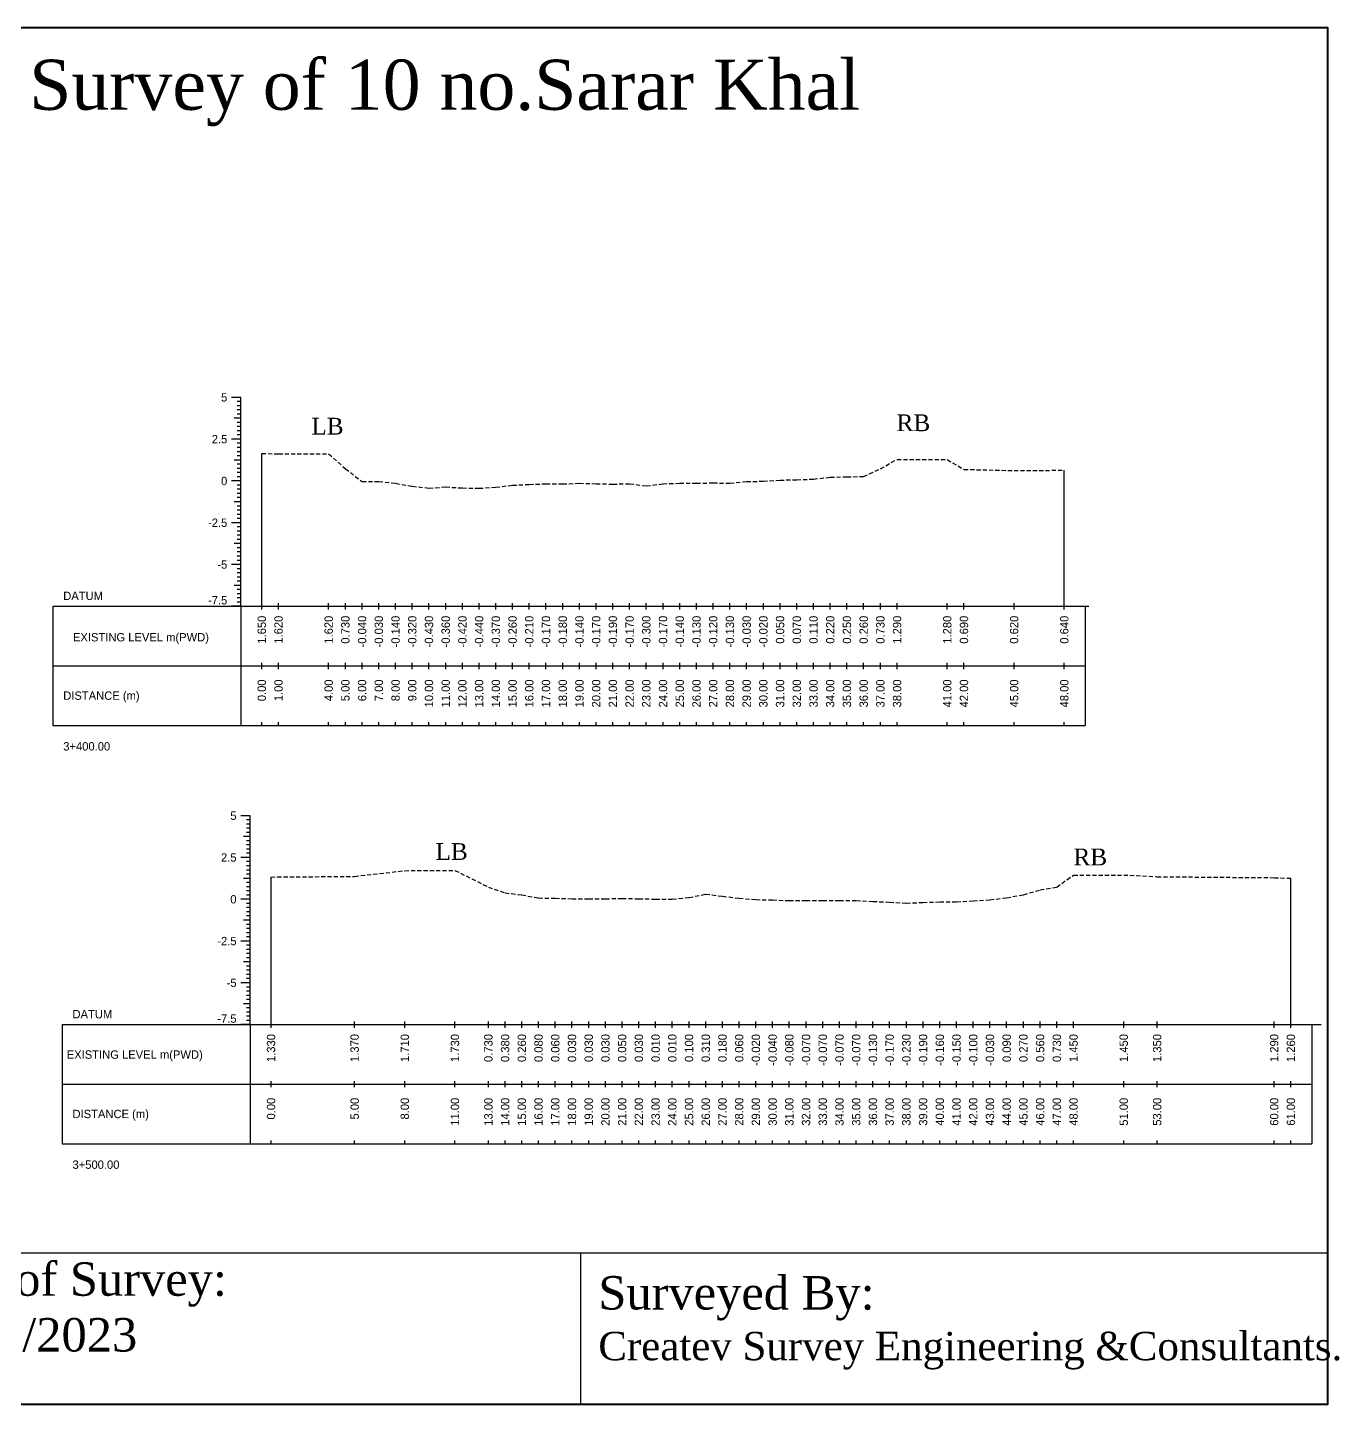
# Model space of a CAD drawing. Header units: inches. Extents: x 4752 to 6808, y -1487 to -426.
# Drawn here: x 6318.7 to 6397.1, y -1112.8 to -1030.5 of the extents above; entities that cross this region are included whole.
import ezdxf
from ezdxf.enums import TextEntityAlignment as Align

# ---------------------------------------------------------------- set-up
doc = ezdxf.new("R2010")
doc.units = ezdxf.units.IN
doc.header["$MEASUREMENT"] = 0
doc.linetypes.add('HIDDEN', pattern=[0.375, 0.25, -0.125])
doc.layers.add('CS_Drawing', color=7, linetype='Continuous')
doc.layers.add('GL', color=3, linetype='HIDDEN')
doc.styles.add('romans', font='romans.shx')

msp = doc.modelspace()

# ---------------------------------------------------------------- linework, layer by layer
at = {"color": 4, "lineweight": 40}
msp.add_lwpolyline([(6246.082, -1030.475), (6396.423, -1030.475), (6396.423, -1112.844), (6246.082, -1112.844)], close=True, dxfattribs=at)
for points in [[(6396.423, -1030.475), (6396.423, -1112.844)], [(6246.082, -1103.767), (6396.423, -1103.767)], [(6351.731, -1103.767), (6351.731, -1112.844)]]:
    msp.add_lwpolyline(points)
at = {"layer": 'CS_Drawing'}
for p, q in [((6331.424, -1052.598), (6330.862, -1052.598)), ((6331.424, -1052.598), (6331.031, -1052.598)), ((6331.424, -1052.598), (6331.199, -1052.598)), ((6331.424, -1065.098), (6331.424, -1052.598)), ((6331.424, -1052.848), (6331.199, -1052.848)), ((6331.424, -1053.098), (6331.199, -1053.098)), ((6331.424, -1053.348), (6331.199, -1053.348)), ((6331.424, -1053.848), (6331.031, -1053.848)), ((6331.424, -1053.598), (6331.199, -1053.598)), ((6331.424, -1053.848), (6331.199, -1053.848)), ((6331.424, -1054.098), (6331.199, -1054.098)), ((6331.424, -1055.098), (6330.862, -1055.098)), ((6331.424, -1055.098), (6331.031, -1055.098)), ((6331.424, -1054.348), (6331.199, -1054.348)), ((6331.424, -1054.598), (6331.199, -1054.598)), ((6331.424, -1054.848), (6331.199, -1054.848)), ((6331.424, -1055.098), (6331.199, -1055.098)), ((6331.424, -1055.348), (6331.199, -1055.348)), ((6331.424, -1055.598), (6331.199, -1055.598)), ((6331.424, -1055.848), (6331.199, -1055.848)), ((6332.674, -1065.098), (6332.674, -1055.948)), ((6331.424, -1056.348), (6331.031, -1056.348)), ((6331.424, -1056.098), (6331.199, -1056.098)), ((6331.424, -1056.348), (6331.199, -1056.348)), ((6331.424, -1056.598), (6331.199, -1056.598)), ((6331.424, -1057.598), (6330.862, -1057.598)), ((6331.424, -1057.598), (6331.031, -1057.598)), ((6331.424, -1056.848), (6331.199, -1056.848)), ((6331.424, -1057.098), (6331.199, -1057.098)), ((6331.424, -1057.348), (6331.199, -1057.348)), ((6331.424, -1057.598), (6331.199, -1057.598)), ((6380.674, -1065.098), (6380.674, -1056.958)), ((6331.424, -1057.848), (6331.199, -1057.848)), ((6331.424, -1058.098), (6331.199, -1058.098)), ((6331.424, -1058.348), (6331.199, -1058.348)), ((6331.424, -1058.848), (6331.031, -1058.848)), ((6331.424, -1058.598), (6331.199, -1058.598)), ((6331.424, -1058.848), (6331.199, -1058.848)), ((6331.424, -1059.098), (6331.199, -1059.098)), ((6331.424, -1059.348), (6331.199, -1059.348)), ((6331.424, -1059.598), (6331.199, -1059.598)), ((6331.424, -1059.848), (6331.199, -1059.848)), ((6331.424, -1060.098), (6330.862, -1060.098)), ((6331.424, -1060.098), (6331.031, -1060.098)), ((6331.424, -1060.098), (6331.199, -1060.098)), ((6331.424, -1060.348), (6331.199, -1060.348)), ((6331.424, -1060.598), (6331.199, -1060.598)), ((6331.424, -1060.848), (6331.199, -1060.848)), ((6331.424, -1061.348), (6331.031, -1061.348)), ((6331.424, -1061.098), (6331.199, -1061.098)), ((6331.424, -1061.348), (6331.199, -1061.348)), ((6331.424, -1061.598), (6331.199, -1061.598)), ((6331.424, -1061.848), (6331.199, -1061.848)), ((6331.424, -1062.098), (6331.199, -1062.098)), ((6331.424, -1062.348), (6331.199, -1062.348)), ((6331.424, -1062.598), (6330.862, -1062.598)), ((6331.424, -1062.598), (6331.031, -1062.598)), ((6331.424, -1062.598), (6331.199, -1062.598)), ((6331.424, -1062.848), (6331.199, -1062.848)), ((6331.424, -1063.098), (6331.199, -1063.098)), ((6331.424, -1063.348), (6331.199, -1063.348)), ((6331.424, -1063.848), (6331.031, -1063.848)), ((6331.424, -1063.598), (6331.199, -1063.598)), ((6331.424, -1063.848), (6331.199, -1063.848)), ((6331.424, -1064.098), (6331.199, -1064.098)), ((6331.424, -1064.348), (6331.199, -1064.348)), ((6331.424, -1064.598), (6331.199, -1064.598)), ((6331.424, -1064.848), (6331.199, -1064.848)), ((6332.674, -1065.285), (6332.674, -1064.91)), ((6333.674, -1065.285), (6333.674, -1064.91)), ((6336.674, -1065.285), (6336.674, -1064.91)), ((6337.674, -1065.285), (6337.674, -1064.91)), ((6338.674, -1065.285), (6338.674, -1064.91)), ((6339.674, -1065.285), (6339.674, -1064.91)), ((6340.674, -1065.285), (6340.674, -1064.91)), ((6341.674, -1065.285), (6341.674, -1064.91)), ((6342.674, -1065.285), (6342.674, -1064.91)), ((6343.674, -1065.285), (6343.674, -1064.91)), ((6344.674, -1065.285), (6344.674, -1064.91)), ((6345.674, -1065.285), (6345.674, -1064.91)), ((6346.674, -1065.285), (6346.674, -1064.91)), ((6347.674, -1065.285), (6347.674, -1064.91)), ((6348.674, -1065.285), (6348.674, -1064.91)), ((6349.674, -1065.285), (6349.674, -1064.91)), ((6350.674, -1065.285), (6350.674, -1064.91)), ((6351.674, -1065.285), (6351.674, -1064.91)), ((6352.674, -1065.285), (6352.674, -1064.91)), ((6353.674, -1065.285), (6353.674, -1064.91)), ((6354.674, -1065.285), (6354.674, -1064.91)), ((6355.674, -1065.285), (6355.674, -1064.91)), ((6356.674, -1065.285), (6356.674, -1064.91)), ((6357.674, -1065.285), (6357.674, -1064.91)), ((6358.674, -1065.285), (6358.674, -1064.91)), ((6359.674, -1065.285), (6359.674, -1064.91)), ((6360.674, -1065.285), (6360.674, -1064.91)), ((6361.674, -1065.285), (6361.674, -1064.91)), ((6362.674, -1065.285), (6362.674, -1064.91)), ((6363.674, -1065.285), (6363.674, -1064.91)), ((6364.674, -1065.285), (6364.674, -1064.91)), ((6365.674, -1065.285), (6365.674, -1064.91)), ((6366.674, -1065.285), (6366.674, -1064.91)), ((6367.674, -1065.285), (6367.674, -1064.91)), ((6368.674, -1065.285), (6368.674, -1064.91)), ((6369.674, -1065.285), (6369.674, -1064.91)), ((6370.674, -1065.285), (6370.674, -1064.91)), ((6373.674, -1065.285), (6373.674, -1064.91)), ((6374.674, -1065.285), (6374.674, -1064.91)), ((6377.674, -1065.285), (6377.674, -1064.91)), ((6380.674, -1065.285), (6380.674, -1064.91)), ((6320.174, -1065.098), (6331.424, -1065.098)), ((6320.174, -1065.098), (6320.174, -1072.223)), ((6331.424, -1065.098), (6330.862, -1065.098)), ((6331.424, -1065.098), (6331.031, -1065.098)), ((6331.424, -1065.098), (6331.199, -1065.098)), ((6331.424, -1065.098), (6381.924, -1065.098)), ((6331.424, -1065.098), (6331.424, -1072.223)), ((6381.924, -1065.098), (6382.149, -1065.098)), ((6381.924, -1065.098), (6381.924, -1072.223)), ((6320.174, -1068.66), (6331.424, -1068.66)), ((6331.424, -1068.66), (6381.924, -1068.66)), ((6331.424, -1068.66), (6381.924, -1068.66)), ((6332.674, -1068.848), (6332.674, -1068.473)), ((6333.674, -1068.848), (6333.674, -1068.473)), ((6336.674, -1068.848), (6336.674, -1068.473)), ((6337.674, -1068.848), (6337.674, -1068.473)), ((6338.674, -1068.848), (6338.674, -1068.473)), ((6339.674, -1068.848), (6339.674, -1068.473)), ((6340.674, -1068.848), (6340.674, -1068.473)), ((6341.674, -1068.848), (6341.674, -1068.473)), ((6342.674, -1068.848), (6342.674, -1068.473)), ((6343.674, -1068.848), (6343.674, -1068.473)), ((6344.674, -1068.848), (6344.674, -1068.473)), ((6345.674, -1068.848), (6345.674, -1068.473)), ((6346.674, -1068.848), (6346.674, -1068.473)), ((6347.674, -1068.848), (6347.674, -1068.473)), ((6348.674, -1068.848), (6348.674, -1068.473)), ((6349.674, -1068.848), (6349.674, -1068.473)), ((6350.674, -1068.848), (6350.674, -1068.473)), ((6351.674, -1068.848), (6351.674, -1068.473)), ((6352.674, -1068.848), (6352.674, -1068.473)), ((6353.674, -1068.848), (6353.674, -1068.473)), ((6354.674, -1068.848), (6354.674, -1068.473)), ((6355.674, -1068.848), (6355.674, -1068.473)), ((6356.674, -1068.848), (6356.674, -1068.473)), ((6357.674, -1068.848), (6357.674, -1068.473)), ((6358.674, -1068.848), (6358.674, -1068.473)), ((6359.674, -1068.848), (6359.674, -1068.473)), ((6360.674, -1068.848), (6360.674, -1068.473)), ((6361.674, -1068.848), (6361.674, -1068.473)), ((6362.674, -1068.848), (6362.674, -1068.473)), ((6363.674, -1068.848), (6363.674, -1068.473)), ((6364.674, -1068.848), (6364.674, -1068.473)), ((6365.674, -1068.848), (6365.674, -1068.473)), ((6366.674, -1068.848), (6366.674, -1068.473)), ((6367.674, -1068.848), (6367.674, -1068.473)), ((6368.674, -1068.848), (6368.674, -1068.473)), ((6369.674, -1068.848), (6369.674, -1068.473)), ((6370.674, -1068.848), (6370.674, -1068.473)), ((6373.674, -1068.848), (6373.674, -1068.473)), ((6374.674, -1068.848), (6374.674, -1068.473)), ((6377.674, -1068.848), (6377.674, -1068.473)), ((6380.674, -1068.848), (6380.674, -1068.473)), ((6320.174, -1072.223), (6331.424, -1072.223)), ((6331.424, -1072.223), (6381.924, -1072.223)), ((6332.674, -1072.223), (6332.674, -1072.035)), ((6333.674, -1072.223), (6333.674, -1072.035)), ((6336.674, -1072.223), (6336.674, -1072.035)), ((6337.674, -1072.223), (6337.674, -1072.035)), ((6338.674, -1072.223), (6338.674, -1072.035)), ((6339.674, -1072.223), (6339.674, -1072.035)), ((6340.674, -1072.223), (6340.674, -1072.035)), ((6341.674, -1072.223), (6341.674, -1072.035)), ((6342.674, -1072.223), (6342.674, -1072.035)), ((6343.674, -1072.223), (6343.674, -1072.035)), ((6344.674, -1072.223), (6344.674, -1072.035)), ((6345.674, -1072.223), (6345.674, -1072.035)), ((6346.674, -1072.223), (6346.674, -1072.035)), ((6347.674, -1072.223), (6347.674, -1072.035)), ((6348.674, -1072.223), (6348.674, -1072.035)), ((6349.674, -1072.223), (6349.674, -1072.035)), ((6350.674, -1072.223), (6350.674, -1072.035)), ((6351.674, -1072.223), (6351.674, -1072.035)), ((6352.674, -1072.223), (6352.674, -1072.035)), ((6353.674, -1072.223), (6353.674, -1072.035)), ((6354.674, -1072.223), (6354.674, -1072.035)), ((6355.674, -1072.223), (6355.674, -1072.035)), ((6356.674, -1072.223), (6356.674, -1072.035)), ((6357.674, -1072.223), (6357.674, -1072.035)), ((6358.674, -1072.223), (6358.674, -1072.035)), ((6359.674, -1072.223), (6359.674, -1072.035)), ((6360.674, -1072.223), (6360.674, -1072.035)), ((6361.674, -1072.223), (6361.674, -1072.035)), ((6362.674, -1072.223), (6362.674, -1072.035)), ((6363.674, -1072.223), (6363.674, -1072.035)), ((6364.674, -1072.223), (6364.674, -1072.035)), ((6365.674, -1072.223), (6365.674, -1072.035)), ((6366.674, -1072.223), (6366.674, -1072.035)), ((6367.674, -1072.223), (6367.674, -1072.035)), ((6368.674, -1072.223), (6368.674, -1072.035)), ((6369.674, -1072.223), (6369.674, -1072.035)), ((6370.674, -1072.223), (6370.674, -1072.035)), ((6373.674, -1072.223), (6373.674, -1072.035)), ((6374.674, -1072.223), (6374.674, -1072.035)), ((6377.674, -1072.223), (6377.674, -1072.035)), ((6380.674, -1072.223), (6380.674, -1072.035)), ((6331.978, -1077.622), (6331.415, -1077.622)), ((6331.978, -1077.622), (6331.584, -1077.622)), ((6331.978, -1077.622), (6331.753, -1077.622)), ((6331.978, -1077.872), (6331.753, -1077.872)), ((6331.978, -1078.122), (6331.753, -1078.122)), ((6331.978, -1090.122), (6331.978, -1077.622)), ((6331.978, -1078.872), (6331.584, -1078.872)), ((6331.978, -1078.372), (6331.753, -1078.372)), ((6331.978, -1078.622), (6331.753, -1078.622)), ((6331.978, -1078.872), (6331.753, -1078.872)), ((6331.978, -1079.122), (6331.753, -1079.122)), ((6331.978, -1079.372), (6331.753, -1079.372)), ((6331.978, -1079.622), (6331.753, -1079.622)), ((6331.978, -1080.122), (6331.415, -1080.122)), ((6331.978, -1080.122), (6331.584, -1080.122)), ((6331.978, -1079.872), (6331.753, -1079.872)), ((6331.978, -1080.122), (6331.753, -1080.122)), ((6331.978, -1080.372), (6331.753, -1080.372)), ((6331.978, -1080.622), (6331.753, -1080.622)), ((6331.978, -1081.372), (6331.584, -1081.372)), ((6331.978, -1080.872), (6331.753, -1080.872)), ((6331.978, -1081.122), (6331.753, -1081.122)), ((6331.978, -1081.372), (6331.753, -1081.372)), ((6333.228, -1090.122), (6333.228, -1081.292)), ((6394.228, -1090.122), (6394.228, -1081.362)), ((6331.978, -1081.622), (6331.753, -1081.622)), ((6331.978, -1081.872), (6331.753, -1081.872)), ((6331.978, -1082.122), (6331.753, -1082.122)), ((6331.978, -1082.622), (6331.415, -1082.622)), ((6331.978, -1082.622), (6331.584, -1082.622)), ((6331.978, -1082.372), (6331.753, -1082.372)), ((6331.978, -1082.622), (6331.753, -1082.622)), ((6331.978, -1082.872), (6331.753, -1082.872)), ((6331.978, -1083.122), (6331.753, -1083.122)), ((6331.978, -1083.872), (6331.584, -1083.872)), ((6331.978, -1083.372), (6331.753, -1083.372)), ((6331.978, -1083.622), (6331.753, -1083.622)), ((6331.978, -1083.872), (6331.753, -1083.872)), ((6331.978, -1084.122), (6331.753, -1084.122)), ((6331.978, -1084.372), (6331.753, -1084.372)), ((6331.978, -1084.622), (6331.753, -1084.622)), ((6331.978, -1085.122), (6331.415, -1085.122)), ((6331.978, -1085.122), (6331.584, -1085.122)), ((6331.978, -1084.872), (6331.753, -1084.872)), ((6331.978, -1085.122), (6331.753, -1085.122)), ((6331.978, -1085.372), (6331.753, -1085.372)), ((6331.978, -1085.622), (6331.753, -1085.622)), ((6331.978, -1086.372), (6331.584, -1086.372)), ((6331.978, -1085.872), (6331.753, -1085.872)), ((6331.978, -1086.122), (6331.753, -1086.122)), ((6331.978, -1086.372), (6331.753, -1086.372)), ((6331.978, -1086.622), (6331.753, -1086.622)), ((6331.978, -1086.872), (6331.753, -1086.872)), ((6331.978, -1087.122), (6331.753, -1087.122)), ((6331.978, -1087.622), (6331.415, -1087.622)), ((6331.978, -1087.622), (6331.584, -1087.622)), ((6331.978, -1087.372), (6331.753, -1087.372)), ((6331.978, -1087.622), (6331.753, -1087.622)), ((6331.978, -1087.872), (6331.753, -1087.872)), ((6331.978, -1088.872), (6331.584, -1088.872)), ((6331.978, -1088.122), (6331.753, -1088.122)), ((6331.978, -1088.372), (6331.753, -1088.372)), ((6331.978, -1088.622), (6331.753, -1088.622)), ((6331.978, -1088.872), (6331.753, -1088.872)), ((6331.978, -1089.122), (6331.753, -1089.122)), ((6331.978, -1089.372), (6331.753, -1089.372)), ((6331.978, -1089.622), (6331.753, -1089.622)), ((6320.728, -1090.122), (6331.978, -1090.122)), ((6320.728, -1090.122), (6320.728, -1097.247)), ((6331.978, -1090.122), (6331.415, -1090.122)), ((6331.978, -1090.122), (6331.584, -1090.122)), ((6331.978, -1089.872), (6331.753, -1089.872)), ((6331.978, -1090.122), (6331.753, -1090.122)), ((6331.978, -1090.122), (6395.478, -1090.122)), ((6331.978, -1090.122), (6331.978, -1097.247)), ((6333.228, -1090.31), (6333.228, -1089.935)), ((6338.228, -1090.31), (6338.228, -1089.935)), ((6341.228, -1090.31), (6341.228, -1089.935)), ((6344.228, -1090.31), (6344.228, -1089.935)), ((6346.228, -1090.31), (6346.228, -1089.935)), ((6347.228, -1090.31), (6347.228, -1089.935)), ((6348.228, -1090.31), (6348.228, -1089.935)), ((6349.228, -1090.31), (6349.228, -1089.935)), ((6350.228, -1090.31), (6350.228, -1089.935)), ((6351.228, -1090.31), (6351.228, -1089.935)), ((6352.228, -1090.31), (6352.228, -1089.935)), ((6353.228, -1090.31), (6353.228, -1089.935)), ((6354.228, -1090.31), (6354.228, -1089.935)), ((6355.228, -1090.31), (6355.228, -1089.935)), ((6356.228, -1090.31), (6356.228, -1089.935)), ((6357.228, -1090.31), (6357.228, -1089.935)), ((6358.228, -1090.31), (6358.228, -1089.935)), ((6359.228, -1090.31), (6359.228, -1089.935)), ((6360.228, -1090.31), (6360.228, -1089.935)), ((6361.228, -1090.31), (6361.228, -1089.935)), ((6362.228, -1090.31), (6362.228, -1089.935)), ((6363.228, -1090.31), (6363.228, -1089.935)), ((6364.228, -1090.31), (6364.228, -1089.935)), ((6365.228, -1090.31), (6365.228, -1089.935)), ((6366.228, -1090.31), (6366.228, -1089.935)), ((6367.228, -1090.31), (6367.228, -1089.935)), ((6368.228, -1090.31), (6368.228, -1089.935)), ((6369.228, -1090.31), (6369.228, -1089.935)), ((6370.228, -1090.31), (6370.228, -1089.935)), ((6371.228, -1090.31), (6371.228, -1089.935)), ((6372.228, -1090.31), (6372.228, -1089.935)), ((6373.228, -1090.31), (6373.228, -1089.935)), ((6374.228, -1090.31), (6374.228, -1089.935)), ((6375.228, -1090.31), (6375.228, -1089.935)), ((6376.228, -1090.31), (6376.228, -1089.935)), ((6377.228, -1090.31), (6377.228, -1089.935)), ((6378.228, -1090.31), (6378.228, -1089.935)), ((6379.228, -1090.31), (6379.228, -1089.935)), ((6380.228, -1090.31), (6380.228, -1089.935)), ((6381.228, -1090.31), (6381.228, -1089.935)), ((6384.228, -1090.31), (6384.228, -1089.935)), ((6386.228, -1090.31), (6386.228, -1089.935)), ((6393.228, -1090.31), (6393.228, -1089.935)), ((6394.228, -1090.31), (6394.228, -1089.935)), ((6395.478, -1090.122), (6396.04, -1090.122)), ((6395.478, -1090.122), (6395.871, -1090.122)), ((6395.478, -1090.122), (6395.703, -1090.122)), ((6395.478, -1090.122), (6395.478, -1097.247)), ((6320.728, -1093.685), (6331.978, -1093.685)), ((6331.978, -1093.685), (6395.478, -1093.685)), ((6331.978, -1093.685), (6395.478, -1093.685)), ((6333.228, -1093.872), (6333.228, -1093.497)), ((6338.228, -1093.872), (6338.228, -1093.497)), ((6341.228, -1093.872), (6341.228, -1093.497)), ((6344.228, -1093.872), (6344.228, -1093.497)), ((6346.228, -1093.872), (6346.228, -1093.497)), ((6347.228, -1093.872), (6347.228, -1093.497)), ((6348.228, -1093.872), (6348.228, -1093.497)), ((6349.228, -1093.872), (6349.228, -1093.497)), ((6350.228, -1093.872), (6350.228, -1093.497)), ((6351.228, -1093.872), (6351.228, -1093.497)), ((6352.228, -1093.872), (6352.228, -1093.497)), ((6353.228, -1093.872), (6353.228, -1093.497)), ((6354.228, -1093.872), (6354.228, -1093.497)), ((6355.228, -1093.872), (6355.228, -1093.497)), ((6356.228, -1093.872), (6356.228, -1093.497)), ((6357.228, -1093.872), (6357.228, -1093.497)), ((6358.228, -1093.872), (6358.228, -1093.497)), ((6359.228, -1093.872), (6359.228, -1093.497)), ((6360.228, -1093.872), (6360.228, -1093.497)), ((6361.228, -1093.872), (6361.228, -1093.497)), ((6362.228, -1093.872), (6362.228, -1093.497)), ((6363.228, -1093.872), (6363.228, -1093.497)), ((6364.228, -1093.872), (6364.228, -1093.497)), ((6365.228, -1093.872), (6365.228, -1093.497)), ((6366.228, -1093.872), (6366.228, -1093.497)), ((6367.228, -1093.872), (6367.228, -1093.497)), ((6368.228, -1093.872), (6368.228, -1093.497)), ((6369.228, -1093.872), (6369.228, -1093.497)), ((6370.228, -1093.872), (6370.228, -1093.497)), ((6371.228, -1093.872), (6371.228, -1093.497)), ((6372.228, -1093.872), (6372.228, -1093.497)), ((6373.228, -1093.872), (6373.228, -1093.497)), ((6374.228, -1093.872), (6374.228, -1093.497)), ((6375.228, -1093.872), (6375.228, -1093.497)), ((6376.228, -1093.872), (6376.228, -1093.497)), ((6377.228, -1093.872), (6377.228, -1093.497)), ((6378.228, -1093.872), (6378.228, -1093.497)), ((6379.228, -1093.872), (6379.228, -1093.497)), ((6380.228, -1093.872), (6380.228, -1093.497)), ((6381.228, -1093.872), (6381.228, -1093.497)), ((6384.228, -1093.872), (6384.228, -1093.497)), ((6386.228, -1093.872), (6386.228, -1093.497)), ((6393.228, -1093.872), (6393.228, -1093.497)), ((6394.228, -1093.872), (6394.228, -1093.497)), ((6333.228, -1097.247), (6333.228, -1097.06)), ((6338.228, -1097.247), (6338.228, -1097.06)), ((6341.228, -1097.247), (6341.228, -1097.06)), ((6344.228, -1097.247), (6344.228, -1097.06)), ((6346.228, -1097.247), (6346.228, -1097.06)), ((6347.228, -1097.247), (6347.228, -1097.06)), ((6348.228, -1097.247), (6348.228, -1097.06)), ((6349.228, -1097.247), (6349.228, -1097.06)), ((6350.228, -1097.247), (6350.228, -1097.06)), ((6351.228, -1097.247), (6351.228, -1097.06)), ((6352.228, -1097.247), (6352.228, -1097.06)), ((6353.228, -1097.247), (6353.228, -1097.06)), ((6354.228, -1097.247), (6354.228, -1097.06)), ((6355.228, -1097.247), (6355.228, -1097.06)), ((6356.228, -1097.247), (6356.228, -1097.06)), ((6357.228, -1097.247), (6357.228, -1097.06)), ((6358.228, -1097.247), (6358.228, -1097.06)), ((6359.228, -1097.247), (6359.228, -1097.06)), ((6360.228, -1097.247), (6360.228, -1097.06)), ((6361.228, -1097.247), (6361.228, -1097.06)), ((6362.228, -1097.247), (6362.228, -1097.06)), ((6363.228, -1097.247), (6363.228, -1097.06)), ((6364.228, -1097.247), (6364.228, -1097.06)), ((6365.228, -1097.247), (6365.228, -1097.06)), ((6366.228, -1097.247), (6366.228, -1097.06)), ((6367.228, -1097.247), (6367.228, -1097.06)), ((6368.228, -1097.247), (6368.228, -1097.06)), ((6369.228, -1097.247), (6369.228, -1097.06)), ((6370.228, -1097.247), (6370.228, -1097.06)), ((6371.228, -1097.247), (6371.228, -1097.06)), ((6372.228, -1097.247), (6372.228, -1097.06)), ((6373.228, -1097.247), (6373.228, -1097.06)), ((6374.228, -1097.247), (6374.228, -1097.06)), ((6375.228, -1097.247), (6375.228, -1097.06)), ((6376.228, -1097.247), (6376.228, -1097.06)), ((6377.228, -1097.247), (6377.228, -1097.06)), ((6378.228, -1097.247), (6378.228, -1097.06)), ((6379.228, -1097.247), (6379.228, -1097.06)), ((6380.228, -1097.247), (6380.228, -1097.06)), ((6381.228, -1097.247), (6381.228, -1097.06)), ((6384.228, -1097.247), (6384.228, -1097.06)), ((6386.228, -1097.247), (6386.228, -1097.06)), ((6393.228, -1097.247), (6393.228, -1097.06)), ((6394.228, -1097.247), (6394.228, -1097.06)), ((6320.728, -1097.247), (6331.978, -1097.247)), ((6331.978, -1097.247), (6395.478, -1097.247))]:
    msp.add_line(p, q, dxfattribs=at)
at = {"layer": 'GL'}
for points in [[(6332.674, -1055.948), (6333.674, -1055.978), (6336.674, -1055.978), (6337.674, -1056.868), (6338.674, -1057.638), (6339.674, -1057.628), (6340.674, -1057.738), (6341.674, -1057.918), (6342.674, -1058.028), (6343.674, -1057.958), (6344.674, -1058.018), (6345.674, -1058.038), (6346.674, -1057.968), (6347.674, -1057.858), (6348.674, -1057.808), (6349.674, -1057.768), (6350.674, -1057.778), (6351.674, -1057.738), (6352.674, -1057.768), (6353.674, -1057.788), (6354.674, -1057.768), (6355.674, -1057.898), (6356.674, -1057.768), (6357.674, -1057.738), (6358.674, -1057.728), (6359.674, -1057.718), (6360.674, -1057.728), (6361.674, -1057.628), (6362.674, -1057.618), (6363.674, -1057.548), (6364.674, -1057.528), (6365.674, -1057.488), (6366.674, -1057.378), (6367.674, -1057.348), (6368.674, -1057.338), (6369.674, -1056.868), (6370.674, -1056.308), (6373.674, -1056.318), (6374.674, -1056.908), (6377.674, -1056.978), (6380.674, -1056.958)], [(6333.228, -1081.292), (6338.228, -1081.252), (6341.228, -1080.912), (6344.228, -1080.892), (6346.228, -1081.892), (6347.228, -1082.242), (6348.228, -1082.362), (6349.228, -1082.542), (6350.228, -1082.562), (6351.228, -1082.592), (6352.228, -1082.592), (6353.228, -1082.592), (6354.228, -1082.572), (6355.228, -1082.592), (6356.228, -1082.612), (6357.228, -1082.612), (6358.228, -1082.522), (6359.228, -1082.312), (6360.228, -1082.442), (6361.228, -1082.562), (6362.228, -1082.642), (6363.228, -1082.662), (6364.228, -1082.702), (6365.228, -1082.692), (6366.228, -1082.692), (6367.228, -1082.692), (6368.228, -1082.692), (6369.228, -1082.752), (6370.228, -1082.792), (6371.228, -1082.852), (6372.228, -1082.812), (6373.228, -1082.782), (6374.228, -1082.772), (6375.228, -1082.722), (6376.228, -1082.652), (6377.228, -1082.532), (6378.228, -1082.352), (6379.228, -1082.062), (6380.228, -1081.892), (6381.228, -1081.172), (6384.228, -1081.172), (6386.228, -1081.272), (6393.228, -1081.332), (6394.228, -1081.362)]]:
    msp.add_lwpolyline(points, dxfattribs=at)

# ---------------------------------------------------------------- texts
at = {"attachment_point": 1, "style": 'romans'}
for s, insert, char_height, width in [('{\\fTimes New Roman|b0|i0|c0|p18;Cross Section Survey of 10 no.Sarar Khal Polder-15.}', (6292.584, -1032.395), 3, 75.73588), ('{\\fTimes New Roman|b0|i0|c0|p18;LB}', (6335.638, -1053.822), 1, 325.84704), ('\\pi-1,l1;{\\fTimes New Roman|b0|i0|c0|p18;RB}', (6370.644, -1053.619), 1, 325.84704), ('{\\fTimes New Roman|b0|i0|c0|p18;LB}', (6343.064, -1079.266), 1, 325.84704), ('\\pi-1,l1;{\\fTimes New Roman|b0|i0|c0|p18;RB}', (6381.223, -1079.591), 1, 325.84704), ('{\\fTimes New Roman|b0|i0|c0|p18;Date of Survey: 14/05/2023}', (6311.465, -1104.342), 2, 22.27076), ('{\\fTimes New Roman|b0|i0|c0|p18;Surveyed By:                                     \\H0.85x;Createv Survey Engineering &Consultants.}', (6352.804, -1105.164), 2, 45.21931)]:
    msp.add_mtext(s, dxfattribs=dict(at, insert=insert, char_height=char_height, width=width))
at = {"layer": 'CS_Drawing'}
for s, p in [('5', (6330.612, -1052.598)), ('2.5', (6330.612, -1055.098)), ('0', (6330.612, -1057.598)), ('-2.5', (6330.612, -1060.098)), ('-5', (6330.612, -1062.598)), ('5', (6331.165, -1077.622)), ('2.5', (6331.165, -1080.122)), ('0', (6331.165, -1082.622)), ('-2.5', (6331.165, -1085.122)), ('-5', (6331.165, -1087.622))]:
    msp.add_text(s, height=0.5, dxfattribs=at).set_placement(p, align=Align.MIDDLE_RIGHT)
for s, p in [('DATUM', (6320.799, -1064.473)), ('EXISTING LEVEL m(PWD)', (6321.379, -1066.947)), ('DISTANCE (m)', (6320.799, -1070.441)), ('3+400.00', (6320.799, -1073.473)), ('DATUM', (6321.353, -1089.497)), ('EXISTING LEVEL m(PWD)', (6321.009, -1091.913)), ('DISTANCE (m)', (6321.353, -1095.466)), ('3+500.00', (6321.353, -1098.497))]:
    msp.add_text(s, height=0.5, dxfattribs=at).set_placement(p, align=Align.MIDDLE_LEFT)
for p in [(6330.612, -1064.985), (6331.165, -1090.01)]:
    msp.add_text('-7.5', height=0.5, dxfattribs=at).set_placement(p, align=Align.RIGHT)
for s, p in [('1.650', (6332.674, -1065.66)), ('1.620', (6333.674, -1065.66)), ('1.620', (6336.674, -1065.66)), ('0.730', (6337.674, -1065.66)), ('-0.040', (6338.674, -1065.66)), ('-0.030', (6339.674, -1065.66)), ('-0.140', (6340.674, -1065.66)), ('-0.320', (6341.674, -1065.66)), ('-0.430', (6342.674, -1065.66)), ('-0.360', (6343.674, -1065.66)), ('-0.420', (6344.674, -1065.66)), ('-0.440', (6345.674, -1065.66)), ('-0.370', (6346.674, -1065.66)), ('-0.260', (6347.674, -1065.66)), ('-0.210', (6348.674, -1065.66)), ('-0.170', (6349.674, -1065.66)), ('-0.180', (6350.674, -1065.66)), ('-0.140', (6351.674, -1065.66)), ('-0.170', (6352.674, -1065.66)), ('-0.190', (6353.674, -1065.66)), ('-0.170', (6354.674, -1065.66)), ('-0.300', (6355.674, -1065.66)), ('-0.170', (6356.674, -1065.66)), ('-0.140', (6357.674, -1065.66)), ('-0.130', (6358.674, -1065.66)), ('-0.120', (6359.674, -1065.66)), ('-0.130', (6360.674, -1065.66)), ('-0.030', (6361.674, -1065.66)), ('-0.020', (6362.674, -1065.66)), ('0.050', (6363.674, -1065.66)), ('0.070', (6364.674, -1065.66)), ('0.110', (6365.674, -1065.66)), ('0.220', (6366.674, -1065.66)), ('0.250', (6367.674, -1065.66)), ('0.260', (6368.674, -1065.66)), ('0.730', (6369.674, -1065.66)), ('1.290', (6370.674, -1065.66)), ('1.280', (6373.674, -1065.66)), ('0.690', (6374.674, -1065.66)), ('0.620', (6377.674, -1065.66)), ('0.640', (6380.674, -1065.66)), ('0.00', (6332.674, -1069.473)), ('1.00', (6333.674, -1069.473)), ('4.00', (6336.674, -1069.473)), ('5.00', (6337.674, -1069.473)), ('6.00', (6338.674, -1069.473)), ('7.00', (6339.674, -1069.473)), ('8.00', (6340.674, -1069.473)), ('9.00', (6341.674, -1069.473)), ('10.00', (6342.674, -1069.473)), ('11.00', (6343.674, -1069.473)), ('12.00', (6344.674, -1069.473)), ('13.00', (6345.674, -1069.473)), ('14.00', (6346.674, -1069.473)), ('15.00', (6347.674, -1069.473)), ('16.00', (6348.674, -1069.473)), ('17.00', (6349.674, -1069.473)), ('18.00', (6350.674, -1069.473)), ('19.00', (6351.674, -1069.473)), ('20.00', (6352.674, -1069.473)), ('21.00', (6353.674, -1069.473)), ('22.00', (6354.674, -1069.473)), ('23.00', (6355.674, -1069.473)), ('24.00', (6356.674, -1069.473)), ('25.00', (6357.674, -1069.473)), ('26.00', (6358.674, -1069.473)), ('27.00', (6359.674, -1069.473)), ('28.00', (6360.674, -1069.473)), ('29.00', (6361.674, -1069.473)), ('30.00', (6362.674, -1069.473)), ('31.00', (6363.674, -1069.473)), ('32.00', (6364.674, -1069.473)), ('33.00', (6365.674, -1069.473)), ('34.00', (6366.674, -1069.473)), ('35.00', (6367.674, -1069.473)), ('36.00', (6368.674, -1069.473)), ('37.00', (6369.674, -1069.473)), ('38.00', (6370.674, -1069.473)), ('41.00', (6373.674, -1069.473)), ('42.00', (6374.674, -1069.473)), ('45.00', (6377.674, -1069.473)), ('48.00', (6380.674, -1069.473)), ('1.330', (6333.228, -1090.685)), ('1.370', (6338.228, -1090.685)), ('1.710', (6341.228, -1090.685)), ('1.730', (6344.228, -1090.685)), ('0.730', (6346.228, -1090.685)), ('0.380', (6347.228, -1090.685)), ('0.260', (6348.228, -1090.685)), ('0.080', (6349.228, -1090.685)), ('0.060', (6350.228, -1090.685)), ('0.030', (6351.228, -1090.685)), ('0.030', (6352.228, -1090.685)), ('0.030', (6353.228, -1090.685)), ('0.050', (6354.228, -1090.685)), ('0.030', (6355.228, -1090.685)), ('0.010', (6356.228, -1090.685)), ('0.010', (6357.228, -1090.685)), ('0.100', (6358.228, -1090.685)), ('0.310', (6359.228, -1090.685)), ('0.180', (6360.228, -1090.685)), ('0.060', (6361.228, -1090.685)), ('-0.020', (6362.228, -1090.685)), ('-0.040', (6363.228, -1090.685)), ('-0.080', (6364.228, -1090.685)), ('-0.070', (6365.228, -1090.685)), ('-0.070', (6366.228, -1090.685)), ('-0.070', (6367.228, -1090.685)), ('-0.070', (6368.228, -1090.685)), ('-0.130', (6369.228, -1090.685)), ('-0.170', (6370.228, -1090.685)), ('-0.230', (6371.228, -1090.685)), ('-0.190', (6372.228, -1090.685)), ('-0.160', (6373.228, -1090.685)), ('-0.150', (6374.228, -1090.685)), ('-0.100', (6375.228, -1090.685)), ('-0.030', (6376.228, -1090.685)), ('0.090', (6377.228, -1090.685)), ('0.270', (6378.228, -1090.685)), ('0.560', (6379.228, -1090.685)), ('0.730', (6380.228, -1090.685)), ('1.450', (6381.228, -1090.685)), ('1.450', (6384.228, -1090.685)), ('1.350', (6386.228, -1090.685)), ('1.290', (6393.228, -1090.685)), ('1.260', (6394.228, -1090.685)), ('0.00', (6333.228, -1094.497)), ('5.00', (6338.228, -1094.497)), ('8.00', (6341.228, -1094.497)), ('11.00', (6344.228, -1094.497)), ('13.00', (6346.228, -1094.497)), ('14.00', (6347.228, -1094.497)), ('15.00', (6348.228, -1094.497)), ('16.00', (6349.228, -1094.497)), ('17.00', (6350.228, -1094.497)), ('18.00', (6351.228, -1094.497)), ('19.00', (6352.228, -1094.497)), ('20.00', (6353.228, -1094.497)), ('21.00', (6354.228, -1094.497)), ('22.00', (6355.228, -1094.497)), ('23.00', (6356.228, -1094.497)), ('24.00', (6357.228, -1094.497)), ('25.00', (6358.228, -1094.497)), ('26.00', (6359.228, -1094.497)), ('27.00', (6360.228, -1094.497)), ('28.00', (6361.228, -1094.497)), ('29.00', (6362.228, -1094.497)), ('30.00', (6363.228, -1094.497)), ('31.00', (6364.228, -1094.497)), ('32.00', (6365.228, -1094.497)), ('33.00', (6366.228, -1094.497)), ('34.00', (6367.228, -1094.497)), ('35.00', (6368.228, -1094.497)), ('36.00', (6369.228, -1094.497)), ('37.00', (6370.228, -1094.497)), ('38.00', (6371.228, -1094.497)), ('39.00', (6372.228, -1094.497)), ('40.00', (6373.228, -1094.497)), ('41.00', (6374.228, -1094.497)), ('42.00', (6375.228, -1094.497)), ('43.00', (6376.228, -1094.497)), ('44.00', (6377.228, -1094.497)), ('45.00', (6378.228, -1094.497)), ('46.00', (6379.228, -1094.497)), ('47.00', (6380.228, -1094.497)), ('48.00', (6381.228, -1094.497)), ('51.00', (6384.228, -1094.497)), ('53.00', (6386.228, -1094.497)), ('60.00', (6393.228, -1094.497)), ('61.00', (6394.228, -1094.497))]:
    msp.add_text(s, height=0.5, rotation=90, dxfattribs=at).set_placement(p, align=Align.MIDDLE_RIGHT)

doc.saveas('drawing.dxf')
